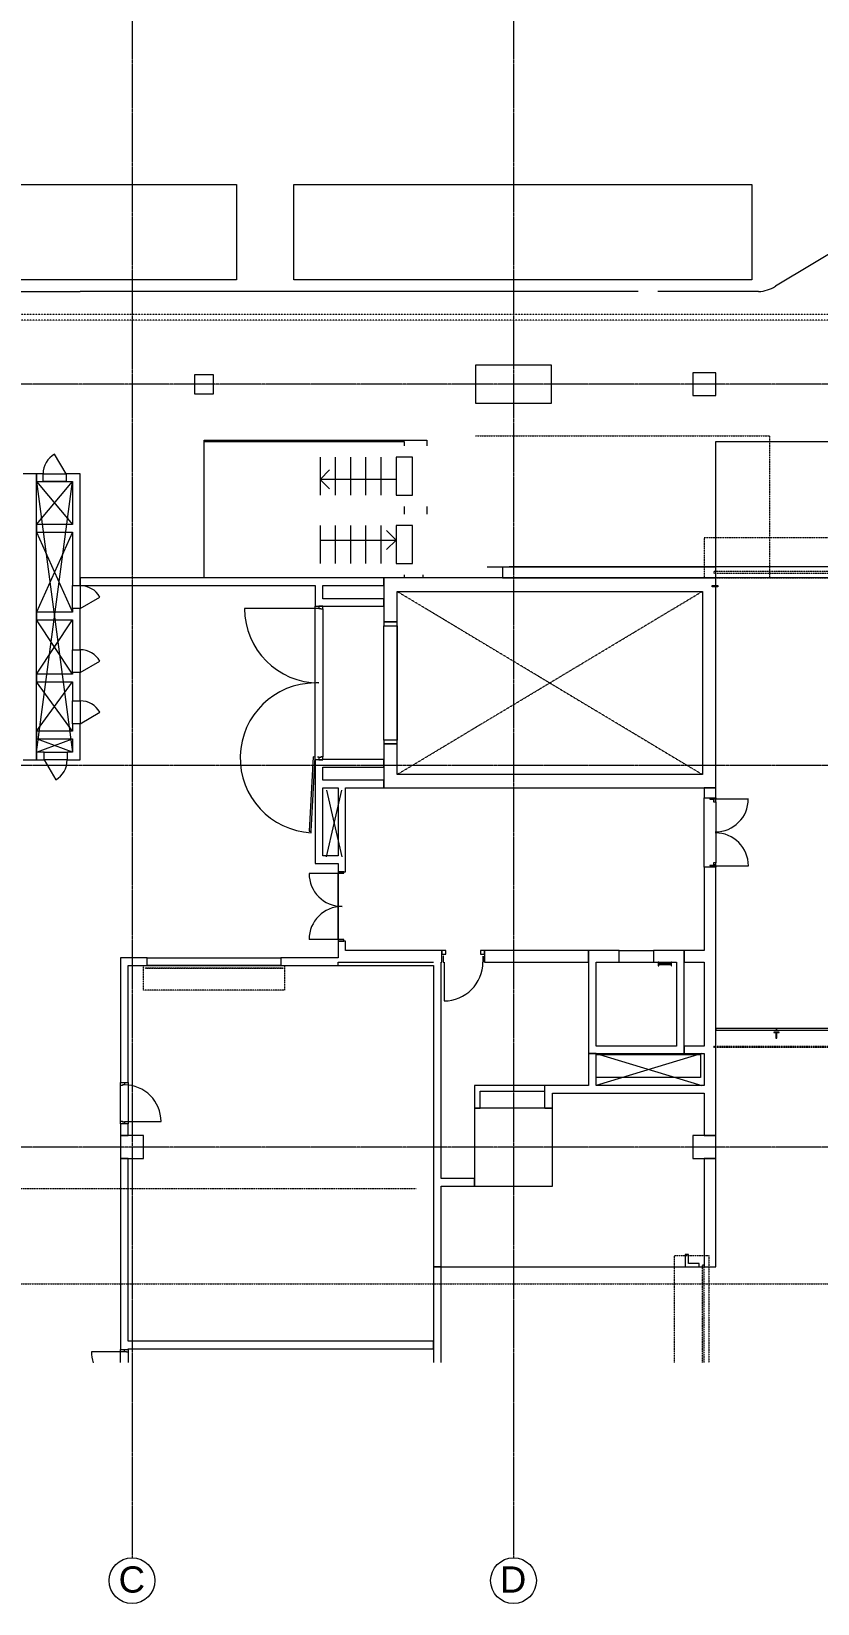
# Model space of a CAD drawing. Header units: millimetres. Extents: x -1578195 to 622687, y -255792 to 391308.
# Drawn here: x -1511389 to -1490784, y 54299 to 95514 of the extents above; entities that cross this region are included whole.
import ezdxf

# ---------------------------------------------------------------- set-up
doc = ezdxf.new("R2010")
doc.units = ezdxf.units.MM
for name, pattern in [('Dash', [6, 3, -3]), ('Grid Line', [21, 12, -3, 3, -3]), ('Hidden', [2.25, 1, -1.25]), ('Long Dash', [13.5, 9, -4.5]), ('Overhead', [1.8, 1.2, -0.6])]:
    doc.linetypes.add(name, pattern=pattern)
for name, color, linetype, lineweight in [('A-000-M_MASS', 13, 'Continuous', 5), ('A-010-M_LINE', 90, 'Continuous', 5), ('A-200-M_WALL', 113, 'Continuous', 9), ('A-200-M_WALL_EXT', 113, 'Continuous', 9), ('A-200-M_WALL_INT', 2, 'Continuous', 9), ('A-214-M_CURT_WALL', 52, 'Continuous', 5), ('A-215-M_CURT_PANEL', 51, 'Continuous', 5), ('A-230-M_FLOOR', 192, 'Continuous', 18), ('A-325-M_DOOR', 31, 'Continuous', 5), ('A-325-M_DOOR__FRAME', 31, 'Continuous', 18), ('A-325-MH_DOOR', 31, 'Long Dash', 5), ('A-770-MH_FFE_SA', 91, 'Overhead', 5), ('S-280-M_COLUMN', 52, 'Continuous', 9), ('Z-030-M_GRID', 191, 'Continuous', 5), ('Z-033_T_GRIDREF', 31, 'Continuous', 5)]:
    doc.layers.add(name, color=color, linetype=linetype, lineweight=lineweight)
doc.styles.add('Arial_2', font='arial.ttf', dxfattribs={"height": 1.967066})

# ---------------------------------------------------------------- blocks, each defined once
blk = doc.blocks.new('0291')
at = {"layer": 'A-200-M_WALL', "lineweight": 13}
blk.add_hatch(color=1, dxfattribs=at).paths.add_polyline_path([(42060, 117691), (42210, 117691), (42210, 117726), (42060, 117726)], flags=0)
at = {"layer": 'A-214-M_CURT_WALL', "extrusion": (0, 0, -1)}
blk.add_hatch(color=1, dxfattribs=at).paths.add_polyline_path([(-43730, 105862), (-43755, 105862), (-43755, 106010), (-43813, 106010), (-43813, 106022), (-43673, 106022), (-43673, 106010), (-43730, 106010)], flags=0)
at = {"color": 1, "linetype": 'Dash', "lineweight": 9}
for p, q in [((33800, 112776), (41800, 117576)), ((33800, 117576), (41800, 112776))]:
    blk.add_line(p, q, dxfattribs=at)
at = {"layer": 'A-000-M_MASS', "color": 1}
for p, q in [((31779, 121095), (31779, 120095)), ((32177, 121095), (32177, 120095)), ((32576, 121095), (32576, 120095)), ((32974, 121095), (32974, 120095)), ((33372, 121095), (33372, 120095)), ((31779, 119303), (31779, 118303)), ((32177, 119303), (32177, 118303)), ((32576, 119303), (32576, 118303)), ((32974, 119303), (32974, 118303)), ((33372, 119303), (33372, 118303)), ((33450, 113676), (33450, 116676)), ((33450, 116676), (33800, 116676)), ((33800, 116676), (33800, 113676)), ((33800, 113676), (33450, 113676)), ((40660, 107854), (40645, 107854)), ((40645, 107854), (40645, 107754)), ((40645, 107754), (40660, 107754)), ((40660, 107754), (40660, 107854)), ((40980, 107814), (40660, 107814)), ((40660, 107795), (40980, 107795)), ((40995, 107854), (40980, 107854)), ((40980, 107854), (40980, 107754)), ((40980, 107754), (40995, 107754)), ((40995, 107754), (40995, 107854))]:
    blk.add_line(p, q, dxfattribs=at)
at = {"layer": 'A-000-M_MASS', "color": 1, "lineweight": 18}
for p, q in [((34200, 121095), (33773, 121095)), ((33773, 121095), (33773, 120095)), ((34200, 120095), (34200, 121095)), ((33773, 120095), (34200, 120095)), ((34200, 119303), (33773, 119303)), ((33773, 119303), (33773, 118303)), ((34200, 118303), (34200, 119303)), ((33773, 118303), (34200, 118303))]:
    blk.add_line(p, q, dxfattribs=at)
at = {"layer": 'A-010-M_LINE', "color": 1}
for p, q in [((17593, 128241), (29593, 128241)), ((29593, 128241), (29593, 125741)), ((31093, 128241), (43093, 128241)), ((31093, 125741), (31093, 128241)), ((43093, 128241), (43093, 125741)), ((29593, 125741), (17593, 125741)), ((43093, 125741), (31093, 125741)), ((42150, 118206), (42150, 121506)), ((42150, 121506), (51525, 121506)), ((32027, 120760), (31779, 120512)), ((24350, 120456), (25290, 113356)), ((24350, 113356), (25290, 120456)), ((24350, 120456), (25290, 119331)), ((24350, 119331), (25290, 120456)), ((32027, 120265), (31779, 120512)), ((33772, 120512), (31779, 120512)), ((24350, 119131), (25290, 117031)), ((25290, 119131), (24350, 117031)), ((33525, 119168), (33772, 118920)), ((31779, 118920), (33772, 118920)), ((33525, 118673), (33772, 118920)), ((25290, 115406), (24350, 116831)), ((24350, 115406), (25290, 116831)), ((25290, 113906), (24350, 115206)), ((24350, 113906), (25290, 115206)), ((31650, 113270), (31650, 115175)), ((25290, 113356), (24350, 113706)), ((24350, 113356), (25290, 113706)), ((31600, 113234), (31498, 111288)), ((31548, 111285), (31650, 113231)), ((31650, 113231), (31600, 113234)), ((31648, 113231), (31650, 113270)), ((31950, 112366), (32350, 110616)), ((31950, 110616), (32350, 112366)), ((31498, 111288), (31548, 111285)), ((31544, 111247), (31546, 111285)), ((41785, 105456), (39020, 104621)), ((39020, 105456), (41783, 104621))]:
    blk.add_line(p, q, dxfattribs=at)
at = {"layer": 'A-010-M_LINE', "color": 1, "linetype": 'Hidden'}
for p, q in [((52074, 124831), (-125, 124831)), ((52074, 124681), (25, 124681))]:
    blk.add_line(p, q, dxfattribs=at)
at = {"layer": 'A-010-M_LINE', "color": 1, "linetype": 'Overhead'}
for p, q in [((35852, 121656), (43570, 121656)), ((43570, 117926), (43570, 121656)), ((43570, 117926), (43570, 121656)), ((500, 101921), (34300, 101921)), ((3000, 99421), (52175, 99421))]:
    blk.add_line(p, q, dxfattribs=at)
at = {"layer": 'A-010-M_LINE', "color": 1}
blk.add_arc((31650, 113209), 1965, 90, 266.9079, dxfattribs=at)
at = {"layer": 'A-200-M_WALL', "color": 1, "lineweight": 13}
for p, q in [((42060, 117691), (42060, 117726)), ((42060, 117726), (42210, 117726)), ((42210, 117691), (42060, 117691)), ((42210, 117726), (42210, 117691))]:
    blk.add_line(p, q, dxfattribs=at)
at = {"layer": 'A-200-M_WALL_EXT', "color": 1, "lineweight": 13}
for p, q in [((24350, 120656), (24000, 120656)), ((24350, 113156), (24350, 120656)), ((33800, 117926), (33450, 117926)), ((33450, 117926), (33450, 116776)), ((42150, 117926), (33800, 117926)), ((42150, 117726), (42150, 117926)), ((33800, 117576), (41800, 117576)), ((33800, 116776), (33800, 117576)), ((41800, 117576), (41800, 112776)), ((42060, 117691), (42060, 117726)), ((42060, 117726), (42150, 117726)), ((42150, 117691), (42060, 117691)), ((42150, 117576), (42150, 117691)), ((42150, 112426), (42150, 117576)), ((33450, 116776), (33800, 116776)), ((33800, 113576), (33450, 113576)), ((33450, 113576), (33450, 112426)), ((33800, 112776), (33800, 113576)), ((24000, 113156), (24350, 113156)), ((41800, 112776), (33800, 112776)), ((33450, 112426), (33800, 112426)), ((33800, 112426), (41800, 112426)), ((41800, 112426), (42150, 112426)), ((34750, 99866), (34750, 97356)), ((34950, 99866), (34750, 99866)), ((34950, 97356), (34950, 99866))]:
    blk.add_line(p, q, dxfattribs=at)
at = {"layer": 'A-200-M_WALL_INT', "color": 1}
for p, q in [((24350, 120656), (24350, 120456)), ((24520, 120656), (24350, 120656)), ((24350, 120456), (24520, 120456)), ((24520, 120456), (24520, 120656)), ((24520, 120656), (25120, 120656)), ((25120, 120456), (24520, 120456)), ((25490, 120656), (25120, 120656)), ((25120, 120656), (25120, 120456)), ((25120, 120456), (25290, 120456)), ((25290, 120456), (25290, 119331)), ((25490, 120456), (25490, 120656)), ((25490, 117726), (25490, 120456)), ((25290, 119331), (24350, 119331)), ((24350, 119331), (24350, 119131)), ((24350, 119131), (25290, 119131)), ((25290, 119131), (25290, 117726)), ((33450, 117926), (25490, 117926)), ((25490, 117926), (25490, 117726)), ((33450, 117726), (33450, 117926)), ((34480, 117926), (34480, 118007)), ((42150, 118206), (36159, 118206)), ((36558, 118206), (36558, 117926)), ((36558, 117926), (42150, 117926)), ((42150, 117926), (42150, 118206)), ((25290, 117726), (25490, 117726)), ((25290, 117126), (25290, 117726)), ((25490, 117726), (31650, 117726)), ((25490, 117726), (25490, 117126)), ((31650, 117726), (31650, 117189)), ((31850, 117726), (33450, 117726)), ((31850, 117383), (31850, 117726)), ((25490, 117126), (25290, 117126)), ((25290, 117126), (25290, 117031)), ((25490, 116046), (25490, 117126)), ((31650, 117189), (31850, 117189)), ((33450, 117383), (31850, 117383)), ((31850, 117189), (31850, 117183)), ((31850, 117183), (33450, 117183)), ((33450, 117183), (33450, 117383)), ((25290, 117031), (24350, 117031)), ((24350, 117031), (24350, 116831)), ((24350, 116831), (25290, 116831)), ((25290, 116831), (25290, 116046)), ((33800, 116776), (33450, 116776)), ((33450, 116776), (33450, 116676)), ((33450, 116676), (33800, 116676)), ((33800, 116676), (33800, 116776)), ((25290, 116046), (25490, 116046)), ((25290, 115446), (25290, 116046)), ((25490, 116046), (25490, 115446)), ((25290, 115406), (24350, 115406)), ((24350, 115406), (24350, 115206)), ((25490, 115446), (25290, 115446)), ((25290, 115446), (25290, 115406)), ((25490, 114706), (25490, 115446)), ((24350, 115206), (25290, 115206)), ((25290, 115206), (25290, 114706)), ((25290, 114706), (25490, 114706)), ((25290, 114106), (25290, 114706)), ((25490, 114706), (25490, 114106)), ((25290, 113906), (24350, 113906)), ((24350, 113906), (24350, 113706)), ((25490, 114106), (25290, 114106)), ((25290, 114106), (25290, 113906)), ((25490, 113156), (25490, 114106)), ((24350, 113706), (25290, 113706)), ((24550, 113356), (24350, 113356)), ((24350, 113356), (24350, 113156)), ((24550, 113156), (24550, 113356)), ((24550, 113356), (25150, 113356)), ((25290, 113356), (25150, 113356)), ((25150, 113356), (25150, 113156)), ((25290, 113706), (25290, 113356)), ((33800, 113676), (33450, 113676)), ((33450, 113676), (33450, 113576)), ((33450, 113576), (33800, 113576)), ((33800, 113576), (33800, 113676)), ((24350, 113156), (24550, 113156)), ((25150, 113156), (24550, 113156)), ((25150, 113156), (25290, 113156)), ((25290, 113156), (25490, 113156)), ((31850, 113163), (31650, 113163)), ((31650, 113163), (31650, 110441)), ((33450, 113169), (31850, 113169)), ((31850, 113169), (31850, 113163)), ((31850, 112626), (31850, 112969)), ((31850, 112969), (33450, 112969)), ((33450, 112969), (33450, 113169)), ((33450, 112626), (31850, 112626)), ((33450, 112426), (33450, 112626)), ((31850, 112426), (32250, 112426)), ((31850, 110641), (31850, 112426)), ((32250, 112426), (32250, 110641)), ((32450, 112426), (33450, 112426)), ((32450, 110223), (32450, 112426)), ((42150, 112426), (41850, 112426)), ((41850, 112426), (41850, 112163)), ((41850, 112163), (42150, 112163)), ((42150, 112163), (42150, 112426)), ((32250, 110641), (31850, 110641)), ((31650, 110441), (32250, 110441)), ((32250, 110441), (32250, 110223)), ((32250, 110223), (32450, 110223)), ((42150, 110349), (41850, 110349)), ((41850, 110349), (41850, 108156)), ((42150, 103306), (42150, 110349)), ((32250, 108409), (32250, 107971)), ((32450, 108409), (32250, 108409)), ((32450, 108156), (32450, 108409)), ((34975, 108156), (32450, 108156)), ((34975, 107856), (34975, 108156)), ((38820, 108156), (36089, 108156)), ((36089, 108156), (36089, 107856)), ((38820, 107856), (38820, 108156)), ((39020, 108156), (38820, 108156)), ((38820, 108156), (38820, 105456)), ((39620, 108156), (39020, 108156)), ((39620, 107856), (39620, 108156)), ((41320, 108156), (40520, 108156)), ((40520, 108156), (40520, 107856)), ((41850, 108156), (41320, 108156)), ((41320, 108156), (41320, 107856)), ((41320, 107856), (41320, 108156)), ((27250, 107971), (26550, 107971)), ((26550, 107971), (26550, 104700)), ((26750, 107771), (27250, 107771)), ((26750, 104700), (26750, 107771)), ((27250, 107771), (27250, 107971)), ((32250, 107971), (30750, 107971)), ((30750, 107971), (30750, 107771)), ((30750, 107771), (34750, 107771)), ((32250, 107771), (32250, 107856)), ((32250, 107856), (34750, 107856)), ((34750, 107771), (34750, 99871)), ((34950, 107856), (34975, 107856)), ((34950, 102181), (34950, 107856)), ((36089, 107856), (38820, 107856)), ((39020, 107856), (39620, 107856)), ((39020, 105656), (39020, 107856)), ((40520, 107856), (41120, 107856)), ((41120, 107856), (41120, 105656)), ((41320, 107856), (41850, 107856)), ((41320, 105656), (41320, 107856)), ((41850, 107856), (41850, 105656)), ((41120, 105656), (39020, 105656)), ((41850, 105656), (41320, 105656)), ((41320, 105656), (41320, 105456)), ((41320, 105456), (41320, 105656)), ((38820, 105456), (38820, 104621)), ((39020, 105456), (38820, 105456)), ((38820, 105456), (39020, 105456)), ((39020, 104621), (39020, 105456)), ((39020, 105456), (41320, 105456)), ((41320, 105456), (41850, 105456)), ((41850, 105456), (41850, 104621)), ((26550, 104700), (26750, 104700)), ((35825, 104621), (35825, 104031)), ((38820, 104621), (35825, 104621)), ((35975, 104031), (35975, 104471)), ((35975, 104471), (37675, 104471)), ((37675, 104031), (37675, 104621)), ((37875, 104031), (37875, 104421)), ((37875, 104421), (41850, 104421)), ((41850, 104621), (39020, 104621)), ((41850, 104421), (41850, 103306)), ((35825, 104031), (35975, 104031)), ((37675, 104031), (37875, 104031)), ((26750, 103612), (26550, 103612)), ((26550, 103612), (26550, 103306)), ((26750, 103306), (26750, 103612)), ((26550, 103306), (26750, 103306)), ((41850, 103306), (42150, 103306)), ((26750, 102706), (26550, 102706)), ((26550, 102706), (26550, 97702)), ((26750, 97915), (26750, 102706)), ((42150, 102706), (41850, 102706)), ((41850, 102706), (41850, 99866)), ((42150, 99866), (42150, 102706)), ((35825, 102181), (34950, 102181)), ((34950, 101981), (35825, 101981)), ((34950, 99871), (34950, 101981)), ((35825, 101981), (35825, 102181)), ((41350, 100191), (41350, 99866)), ((41435, 100191), (41350, 100191)), ((41435, 99951), (41435, 100191)), ((34750, 99871), (34950, 99871)), ((41350, 99866), (41720, 99866)), ((41720, 99951), (41435, 99951)), ((41720, 99866), (41720, 99951)), ((41850, 99866), (42150, 99866)), ((26550, 97702), (26750, 97702)), ((34750, 97915), (26750, 97915)), ((26750, 97715), (34750, 97715)), ((26750, 97702), (26750, 97715)), ((34750, 97715), (34750, 97915))]:
    blk.add_line(p, q, dxfattribs=at)
at = {"layer": 'A-214-M_CURT_WALL', "color": 1, "lineweight": 9, "extrusion": (0, 0, -1)}
for p, q in [((43743, 106022), (43673, 106022)), ((43673, 106022), (43673, 106010)), ((43673, 106010), (43730, 106010)), ((43730, 106010), (43730, 105862)), ((43813, 106022), (43743, 106022)), ((43755, 105862), (43755, 106010)), ((43755, 106010), (43813, 106010)), ((43813, 106010), (43813, 106022)), ((43730, 105862), (43755, 105862))]:
    blk.add_line(p, q, dxfattribs=at)
at = {"layer": 'A-215-M_CURT_PANEL', "color": 1, "lineweight": 9}
for p, q in [((43743, 106116), (42150, 106116)), ((42150, 106116), (42150, 106072)), ((42150, 106072), (43743, 106072)), ((43743, 106072), (43743, 106116)), ((45338, 106116), (43743, 106116)), ((43743, 106116), (43743, 106072)), ((43743, 106072), (45338, 106072))]:
    blk.add_line(p, q, dxfattribs=at)
at = {"layer": 'A-230-M_FLOOR', "color": 1}
for p, q in [((48483, 128431), (43720, 125573)), ((13495, 125433), (25490, 125433)), ((40119, 125433), (25490, 125433)), ((43275, 125433), (40629, 125433)), ((28739, 117926), (28739, 121536)), ((28739, 121536), (34580, 121536)), ((28739, 121506), (33980, 121506)), ((33980, 121506), (33980, 121391)), ((34580, 121536), (34580, 121391)), ((24350, 120456), (25290, 120456)), ((33980, 119799), (33980, 119599)), ((34580, 119799), (34580, 119599)), ((33980, 118007), (33980, 117926)), ((36739, 118218), (36739, 118206)), ((52025, 118218), (36739, 118218)), ((51525, 117926), (42150, 117926)), ((31650, 115175), (31650, 117189)), ((31850, 117114), (31850, 113238)), ((33450, 113676), (33450, 116676)), ((33800, 113676), (33800, 116676)), ((31650, 113238), (31650, 113270)), ((31650, 113163), (31650, 113222)), ((41850, 110349), (41850, 112163)), ((42150, 112163), (42150, 112133)), ((42150, 112056), (42150, 110456)), ((32250, 110186), (32250, 108446)), ((32250, 108446), (32250, 110186)), ((42150, 110379), (42150, 110349)), ((39620, 108156), (40520, 108156)), ((27250, 107971), (30750, 107971)), ((30750, 107771), (27250, 107771)), ((39620, 107856), (40520, 107856)), ((39020, 105435), (41750, 105435)), ((41750, 105435), (41750, 104835)), ((26750, 104700), (26750, 103612)), ((41750, 104835), (39020, 104835)), ((26550, 103687), (26550, 104625)), ((34750, 99866), (34750, 99871)), ((34950, 99871), (34950, 99866)), ((34950, 99866), (41350, 99866)), ((41720, 99866), (41850, 99866)), ((26550, 97356), (26550, 97702)), ((26750, 97627), (26750, 97356))]:
    blk.add_line(p, q, dxfattribs=at)
blk.add_arc((43206, 126431), 1000, 273.9887, 300.9638, dxfattribs=at)
at = {"layer": 'A-325-M_DOOR', "color": 1}
for p, q in [((25120, 120656), (24820, 121176)), ((25490, 117126), (26010, 117426)), ((31750, 117126), (29802, 117126)), ((25490, 115446), (26010, 115746)), ((25490, 114106), (26010, 114406)), ((24550, 113156), (24850, 112636)), ((31750, 113226), (31710, 113226)), ((42140, 112133), (42140, 112089)), ((42140, 112133), (43006, 112133)), ((32356, 110183), (31491, 110183)), ((42140, 110379), (42140, 110423)), ((42140, 110379), (43006, 110379)), ((32356, 108449), (31491, 108449)), ((39620, 108156), (40520, 108156)), ((35031, 107856), (35031, 106838)), ((39620, 107856), (40520, 107856)), ((26650, 103675), (27612, 103675)), ((26650, 97639), (25788, 97639))]:
    blk.add_line(p, q, dxfattribs=at)
at = {"layer": 'A-325-M_DOOR', "color": 1, "lineweight": 9}
for p, q in [((31850, 117189), (31750, 117189)), ((31750, 117189), (31750, 117129)), ((31750, 117129), (31803, 117129)), ((31803, 117129), (31803, 117114)), ((31803, 117114), (31850, 117114)), ((31850, 117114), (31850, 117189)), ((31803, 113223), (31750, 113223)), ((31750, 113223), (31750, 113163)), ((31750, 113163), (31850, 113163)), ((31803, 113238), (31803, 113223)), ((31850, 113238), (31803, 113238)), ((31850, 113163), (31850, 113238)), ((26550, 104700), (26650, 104700)), ((26550, 104625), (26550, 104700)), ((26650, 104700), (26650, 104640)), ((26597, 104625), (26550, 104625)), ((26597, 104640), (26597, 104625)), ((26650, 104640), (26597, 104640)), ((26550, 103687), (26597, 103687)), ((26550, 103612), (26550, 103687)), ((26650, 103612), (26550, 103612)), ((26597, 103687), (26597, 103672)), ((26597, 103672), (26650, 103672)), ((26650, 103672), (26650, 103612)), ((26650, 97702), (26750, 97702)), ((26650, 97642), (26650, 97702)), ((26750, 97702), (26750, 97627)), ((26707, 97642), (26650, 97642)), ((26707, 97627), (26707, 97642)), ((26750, 97627), (26707, 97627))]:
    blk.add_line(p, q, dxfattribs=at)
at = {"layer": 'A-325-M_DOOR', "color": 1}
for centre, radius, start, end in [((25120, 120656), 600, 120, 180), ((25490, 117126), 600, 30, 90), ((31750, 117126), 1949, 180, 270), ((25490, 115446), 600, 30, 90), ((31750, 113226), 1949, 90, 92.9489), ((25490, 114106), 600, 30, 90), ((24550, 113156), 600, 300, 0), ((42140, 112133), 865, 270, 0), ((42140, 110379), 866, 0, 90), ((32356, 110183), 866, 180, 270), ((32356, 108449), 866, 90, 180), ((26650, 103675), 962, 0, 90), ((26650, 97639), 862, 180, 199.2661)]:
    blk.add_arc(centre, radius, start, end, dxfattribs=at)
at = {"layer": 'A-325-M_DOOR__FRAME', "color": 1}
for p, q in [((42150, 112133), (41998, 112133)), ((41998, 112133), (41998, 112126)), ((41998, 112126), (42093, 112126)), ((42093, 112126), (42093, 112056)), ((42150, 112056), (42150, 112133)), ((42093, 112056), (42150, 112056)), ((42093, 110456), (42093, 110386)), ((42150, 110456), (42093, 110456)), ((42150, 110379), (42150, 110456)), ((32402, 110223), (32250, 110223)), ((32250, 110223), (32250, 110186)), ((32250, 110186), (32402, 110186)), ((32402, 110186), (32402, 110223)), ((42093, 110386), (41998, 110386)), ((41998, 110386), (41998, 110379)), ((41998, 110379), (42150, 110379)), ((32402, 108446), (32250, 108446)), ((32250, 108446), (32250, 108409)), ((32250, 108409), (32402, 108409)), ((32402, 108409), (32402, 108446)), ((35075, 108156), (34975, 108156)), ((34975, 108156), (34975, 108066)), ((34975, 108066), (35075, 108066)), ((35012, 108008), (35005, 108008)), ((35005, 108008), (35005, 107856)), ((35012, 107856), (35012, 108008)), ((35075, 108066), (35075, 108156)), ((36089, 108156), (35989, 108156)), ((35989, 108156), (35989, 108066)), ((35989, 108066), (36089, 108066)), ((36059, 108008), (36052, 108008)), ((36052, 108008), (36052, 107856)), ((36059, 107856), (36059, 108008)), ((36089, 108066), (36089, 108156)), ((35005, 107856), (35012, 107856)), ((36052, 107856), (36059, 107856))]:
    blk.add_line(p, q, dxfattribs=at)
blk.add_arc((35031, 107856), 1018, 270, 0, dxfattribs=at)
at = {"layer": 'A-325-MH_DOOR', "color": 1}
for p, q in [((27250, 107971), (30750, 107971)), ((27250, 107771), (30750, 107771))]:
    blk.add_line(p, q, dxfattribs=at)
at = {"layer": 'A-770-MH_FFE_SA', "color": 1}
for p, q in [((41850, 118976), (41850, 117926)), ((51925, 118976), (41850, 118976)), ((41850, 117926), (51925, 117926)), ((42100, 118096), (42100, 118056)), ((51575, 118096), (42100, 118096)), ((42100, 118056), (51575, 118056)), ((27150, 107771), (30850, 107771)), ((27150, 107121), (27150, 107771)), ((27200, 107686), (27200, 107706)), ((27200, 107706), (30800, 107706)), ((30800, 107686), (27200, 107686)), ((30800, 107706), (30800, 107686)), ((30850, 107771), (30850, 107121)), ((30850, 107121), (27150, 107121)), ((42100, 105656), (51850, 105656)), ((42100, 105656), (42100, 105616)), ((51850, 105616), (42100, 105616)), ((41070, 100166), (41970, 100166)), ((41070, 97356), (41070, 100166)), ((41970, 100166), (41970, 97356)), ((41800, 99916), (41840, 99916)), ((41800, 97356), (41800, 99916)), ((41840, 99916), (41840, 97356))]:
    blk.add_line(p, q, dxfattribs=at)
at = {"layer": 'S-280-M_COLUMN', "color": 1, "lineweight": 13}
for p, q in [((28490, 123256), (28490, 122756)), ((28990, 123256), (28490, 123256)), ((28990, 122756), (28990, 123256)), ((37850, 123506), (35850, 123506)), ((35850, 123506), (35850, 122506)), ((37850, 122506), (37850, 123506)), ((41550, 123306), (41550, 122706)), ((42150, 123306), (41550, 123306)), ((42150, 122706), (42150, 123306)), ((28490, 122756), (28990, 122756)), ((35850, 122506), (37850, 122506)), ((41550, 122706), (42150, 122706)), ((35825, 104031), (35825, 101981)), ((37875, 104031), (35825, 104031)), ((37875, 101981), (37875, 104031)), ((26550, 103306), (26550, 102706)), ((27150, 103306), (26550, 103306)), ((27150, 102706), (27150, 103306)), ((41550, 103306), (41550, 102706)), ((42150, 103306), (41550, 103306)), ((42150, 102706), (42150, 103306)), ((26550, 102706), (27150, 102706)), ((41550, 102706), (42150, 102706)), ((35825, 101981), (37875, 101981))]:
    blk.add_line(p, q, dxfattribs=at)
at = {"layer": 'Z-030-M_GRID', "color": 1, "linetype": 'Grid Line'}
for p, q in [((26850, 148869), (26850, 92240)), ((36850, 148869), (36850, 92240)), ((133257, 123006), (-14409, 123006)), ((133257, 113006), (-14409, 113006)), ((133257, 103006), (-14409, 103006))]:
    blk.add_line(p, q, dxfattribs=at)
at = {"layer": 'Z-033_T_GRIDREF', "color": 1}
for centre in [(26850, 91640), (36850, 91640)]:
    blk.add_circle(centre, 600, dxfattribs=at)
at = {"layer": 'Z-033_T_GRIDREF', "color": 1, "style": 'Arial_2'}
for s, p in [('C', (26498, 91327)), ('D', (36492, 91327))]:
    blk.add_text(s, height=688, dxfattribs=at).set_placement(p)

msp = doc.modelspace()

# ---------------------------------------------------------------- block references
msp.add_blockref('0291', (-1535603.6, -36740.4))

doc.saveas('drawing.dxf')
